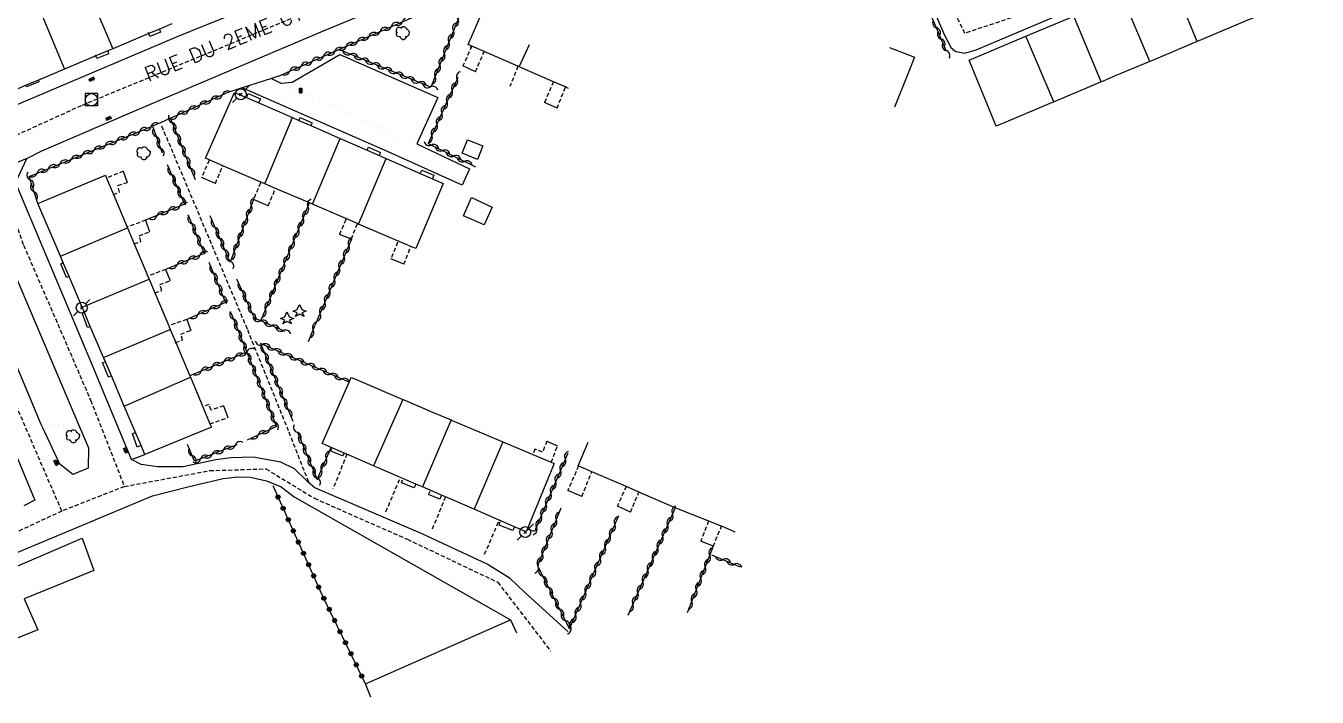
# Model space of a CAD drawing. Header units: millimetres. Extents: x 267000 to 268000, y 124999 to 126000.
# Drawn here: x 267313.6 to 267470.6, y 125190.7 to 125272.3 of the extents above; entities that cross this region are included whole.
import ezdxf
from ezdxf.enums import TextEntityAlignment as Align

# ---------------------------------------------------------------- set-up
doc = ezdxf.new("R2010")
doc.units = ezdxf.units.MM
doc.linetypes.add('DASHED', pattern=[0.75, 0.5, -0.25])
doc.layers.get('0').update_dxf_attribs({"linetype": 'CONTINUOUS'})
for name, color, linetype in [('W0001', 6, 'DASHED'), ('W0004', 5, 'CONTINUOUS'), ('W0006', 2, 'CONTINUOUS'), ('W0008', 7, 'CONTINUOUS'), ('W0014', 7, 'CONTINUOUS'), ('W0017', 7, 'CONTINUOUS'), ('W0070', 7, 'DASHED'), ('W0101', 7, 'CONTINUOUS'), ('W0104', 1, 'CONTINUOUS'), ('W0105', 7, 'CONTINUOUS'), ('W0112', 1, 'DASHED'), ('W0300', 7, 'CONTINUOUS'), ('W0303', 7, 'CONTINUOUS'), ('W0310', 3, 'CONTINUOUS'), ('W0323', 7, 'CONTINUOUS'), ('W0333', 7, 'CONTINUOUS'), ('W0401', 7, 'CONTINUOUS'), ('W0420', 7, 'CONTINUOUS'), ('W0473', 7, 'CONTINUOUS'), ('W0989', 7, 'CONTINUOUS'), ('W1102', 7, 'CONTINUOUS')]:
    doc.layers.add(name, color=color, linetype=linetype)
doc.styles.get("Standard").update_dxf_attribs({"font": 'romans.shx', "width": 0.85})

# ---------------------------------------------------------------- blocks, each defined once
blk = doc.blocks.new('T420')
for p, q in [((0.75, 0.75), (-0.75, 0.75)), ((-0.75, 0.75), (-0.75, -0.75)), ((0.75, 0.75), (0.75, -0.75)), ((0.75, -0.75), (-0.75, -0.75))]:
    blk.add_line(p, q)
blk.add_ellipse((0, 0), major_axis=(-0.53, 0.53), ratio=1, start_param=3.926991, end_param=10.210176)
blk = doc.blocks.new('T300')
for p, q in [((-0.8, 0.51), (-0.86, 0.34)), ((-0.86, 0.34), (-0.86, 0.17)), ((-0.86, 0.17), (-0.74, 0.06)), ((-0.69, 0.63), (-0.8, 0.51)), ((-0.8, -0.06), (-0.74, 0.06)), ((-0.74, 0.06), (-0.69, 0.11)), ((-0.57, 0.69), (-0.69, 0.63)), ((-0.46, 0.69), (-0.57, 0.69)), ((-0.29, 0.63), (-0.46, 0.69)), ((-0.29, 0.63), (-0.17, 0.74)), ((-0.23, 0.57), (-0.29, 0.63)), ((-0.17, 0.74), (-0.06, 0.8)), ((-0.06, 0.8), (0.06, 0.8)), ((0.06, 0.8), (0.23, 0.74)), ((0.23, 0.74), (0.34, 0.63)), ((0.34, 0.63), (0.4, 0.51)), ((0.46, 0.46), (0.34, 0.46)), ((0.4, 0.51), (0.4, 0.46)), ((0.57, 0.4), (0.46, 0.46)), ((0.57, 0.4), (0.69, 0.29)), ((0.69, 0.29), (0.74, 0.17)), ((0.74, 0.06), (0.69, -0.17)), ((0.74, 0.17), (0.74, 0.06)), ((-0.8, -0.17), (-0.8, -0.06)), ((-0.8, -0.23), (-0.8, -0.17)), ((-0.74, -0.34), (-0.8, -0.23)), ((-0.69, -0.4), (-0.74, -0.34)), ((-0.51, -0.46), (-0.69, -0.4)), ((-0.4, -0.46), (-0.51, -0.46)), ((-0.4, -0.46), (-0.34, -0.46)), ((-0.34, -0.46), (-0.34, -0.4)), ((-0.34, -0.51), (-0.34, -0.46)), ((-0.29, -0.63), (-0.34, -0.51)), ((-0.17, -0.74), (-0.29, -0.63)), ((-0.06, -0.8), (-0.17, -0.74)), ((0.06, -0.8), (-0.06, -0.8)), ((0.17, -0.74), (0.06, -0.8)), ((0.23, -0.69), (0.17, -0.74)), ((0.29, -0.46), (0.23, -0.46)), ((0.29, -0.63), (0.23, -0.69)), ((0.46, -0.4), (0.29, -0.46)), ((0.34, -0.51), (0.29, -0.63)), ((0.34, -0.51), (0.34, -0.46)), ((0.57, -0.34), (0.46, -0.4)), ((0.63, -0.29), (0.57, -0.34)), ((0.69, -0.17), (0.63, -0.29))]:
    blk.add_line(p, q)
blk = doc.blocks.new('T401')
for p, q in [((-0.3, 0.3), (0, 0.3)), ((-0.3, -0.25), (-0.3, 0.3)), ((-0.3, 0.15), (0, 0.15)), ((-0.3, 0), (0, 0)), ((0, 0.3), (0, -0.25)), ((-0.3, -0.15), (0, -0.15)), ((-0.3, -0.25), (-0.3, -0.3)), ((-0.3, -0.3), (0, -0.3)), ((0, -0.3), (0, -0.25))]:
    blk.add_line(p, q)
blk = doc.blocks.new('T473')
for p, q in [((-0.166667, 0.166667), (0.166667, -0.166667)), ((-0.166667, -0.166667), (0.166667, 0.166667)), ((0.500001, 0.500001), (1.000002, 1.000002)), ((-1.000002, -1.000002), (-0.500001, -0.500001))]:
    blk.add_line(p, q)
blk.add_ellipse((0, 0), major_axis=(0.471405, 0.471405), ratio=1, start_param=5.4977871438, end_param=11.780972451)
blk = doc.blocks.new('T303')
for p, q in [((-0.77, 0), (-0.28, 0.21)), ((-0.28, -0.21), (-0.77, 0)), ((-0.28, 0.21), (0, 0.83)), ((0, 0.83), (0.28, 0.21)), ((0.28, 0.21), (0.83, 0)), ((0.83, 0), (0.28, -0.21)), ((-0.49, -0.63), (-0.28, -0.21)), ((0, -0.35), (-0.49, -0.63)), ((0.56, -0.63), (0, -0.35)), ((0.28, -0.21), (0.56, -0.63))]:
    blk.add_line(p, q)
blk = doc.blocks.new('t323o')
at = {"color": 0, "linetype": 'Continuous'}
for radius in [0.25, 0.15]:
    blk.add_circle((0, 0), radius, dxfattribs=at)
blk = doc.blocks.new('t310o')
at = {"color": 0, "linetype": 'Continuous'}
for centre, start, end in [((-0.5, 0.38), 216.8699, 323.1304), ((0.5, -0.37), 36.8699, 143.1303)]:
    blk.add_arc(centre, 0.625, start, end, dxfattribs=at)

msp = doc.modelspace()

# ---------------------------------------------------------------- linework, layer by layer
at = {"layer": 'W0001'}
for points in [[(267449.43, 125316.95), (267455.39, 125301.97), (267459.28, 125292.8), (267461.89, 125285.53), (267451.59, 125280.58), (267437.66, 125274.67), (267427.78, 125271.35), (267423.3, 125280.43), (267418.9, 125290.75), (267414.14, 125302.33)], [(267377.74, 125286.9), (267361.68, 125279.8), (267341.67, 125271.4), (267320.3, 125262.55), (267309.14, 125257.48)], [(267309.14, 125257.48), (267309.99, 125255.05), (267310.12, 125254.67), (267313.28, 125245.62), (267321.44, 125226.76), (267325.54, 125216.27)], [(267317.93, 125213.28), (267305.98, 125240.98), (267301.75, 125251.19), (267301.57, 125251.61), (267300.51, 125254.18)], [(267325.54, 125216.27), (267335.92, 125218.2), (267342.76, 125218.42), (267348.65, 125214.84), (267359.96, 125209.85), (267370.95, 125204.64), (267377.38, 125196.28)], [(267325.54, 125216.27), (267317.93, 125213.28)], [(267317.93, 125213.28), (267311.51, 125210.3)]]:
    msp.add_lwpolyline(points, dxfattribs=at)
at = {"layer": 'W0004'}
msp.add_lwpolyline([(267313.67, 125256.14), (267310.12, 125254.67), (267301.75, 125251.19), (267296.56, 125249.04)], dxfattribs=at)
at = {"layer": 'W0006', "const_width": 0.003}
for points in [[(267361.13, 125257.92), (267344.65, 125265.3)], [(267329.94, 125260.49), (267330.07, 125260.1)], [(267320.1, 125223.52), (267315.43, 125223.82)]]:
    msp.add_lwpolyline(points, dxfattribs=at)
at = {"layer": 'W0008'}
for points in [[(267414.63, 125296.14), (267418.14, 125287.84), (267425.28, 125271.13), (267426.11, 125269.57), (267426.66, 125269.13), (267427.16, 125269.05), (267427.71, 125268.95), (267429.16, 125269.35), (267453.52, 125279.66), (267463.64, 125283.99), (267464.34, 125284.67), (267464.32, 125285.36), (267463.47, 125287.41), (267461.72, 125291.18), (267457.66, 125300.38), (267454.22, 125308.88), (267452.94, 125312.58), (267452.35, 125314.51), (267453.27, 125314.89), (267468.86, 125321.43), (267470.52, 125317.25), (267470.62, 125316.99)], [(267379.48, 125198.66), (267374.17, 125203.47), (267372.48, 125205.1), (267369.66, 125206.82), (267361.85, 125210.46), (267348.72, 125216.11), (267347.95, 125216.77), (267347.73, 125216.96), (267346.23, 125218.42), (267344.58, 125219.23), (267341.21, 125219.82), (267338.48, 125219.76), (267336.67, 125219.51), (267332.7, 125218.68), (267329.57, 125218.68), (267327.59, 125218.95), (267326.4, 125219.56)], [(267309.66, 125212.21), (267311.2, 125208.65), (267311.54, 125207.85), (267328.98, 125215.15), (267333.28, 125216.25), (267337.55, 125217.24), (267339.36, 125217.46), (267340.88, 125217.41), (267342.82, 125216.97), (267344.61, 125216.23), (267346.2, 125215.03), (267372.52, 125200.05)]]:
    msp.add_lwpolyline(points, dxfattribs=at)
msp.add_lwpolyline([(267319.26, 125217.72), (267317.7, 125219), (267315.61, 125223.4), (267315.43, 125223.82), (267309.06, 125238.95), (267305.61, 125247.35), (267304.45, 125250.17), (267307.99, 125251.55), (267309.99, 125247.1), (267311.95, 125242.72), (267320.1, 125223.52), (267321.18, 125220.98), (267321.14, 125218.48)], close=True, dxfattribs=at)
at = {"layer": 'W0014'}
for points in [[(267370.93, 125318), (267374.36, 125309.01), (267378.12, 125299.55), (267378.27, 125298.99), (267378.29, 125298.46), (267378.19, 125297.94), (267377.95, 125297.55), (267377.32, 125296.87), (267376.34, 125295.6), (267375.9, 125294.82), (267375.56, 125294.07), (267374.94, 125292.21), (267374.72, 125290.8), (267374.36, 125289.07), (267374.22, 125288.74), (267374.05, 125288.51), (267373.72, 125288.29), (267369.69, 125286.61), (267366.34, 125285.22), (267342.72, 125275.17), (267337.26, 125273.09), (267333.56, 125271.57), (267331.77, 125270.85), (267306.2, 125260.04)], [(267312.38, 125253.36), (267313.67, 125256.14), (267315.51, 125257.05), (267327.11, 125262.07), (267349.76, 125271.66), (267375.59, 125282.37), (267376.11, 125282.51), (267376.67, 125282.51), (267377.07, 125282.45), (267377.66, 125282.16), (267378.62, 125281.54), (267379.85, 125280.67), (267381.11, 125279.99), (267382.03, 125279.64), (267382.76, 125279.48), (267383.85, 125279.49), (267384.41, 125279.56), (267384.83, 125279.54), (267385.76, 125279.22), (267386.09, 125278.92), (267386.42, 125278.4), (267386.8, 125277.22), (267387.08, 125276.38)], [(267344.28, 125266.15), (267343.42, 125265.87), (267339.89, 125264.71), (267337.9, 125264.06)], [(267331.15, 125261.02), (267329.94, 125260.49), (267328.95, 125260.06)], [(267326.4, 125219.56), (267321.47, 125231.46), (267312.35, 125253.13)], [(267309.06, 125227.98), (267314.67, 125214.6), (267313.33, 125213.93)], [(267326.4, 125219.56), (267328.04, 125220.18)]]:
    msp.add_lwpolyline(points, dxfattribs=at)
at = {"layer": 'W0017'}
msp.add_lwpolyline([(267343.42, 125265.87), (267344.59, 125265.29), (267344.65, 125265.3), (267345.94, 125265.4), (267351.75, 125268.79), (267363.65, 125263.57), (267361.13, 125257.92), (267367.52, 125254.89), (267366.63, 125252.9), (267357.53, 125257), (267339.89, 125264.71)], dxfattribs=at)
at = {"layer": 'W0070'}
msp.add_lwpolyline([(267330.07, 125260.1), (267340.5, 125235.35), (267345.54, 125222.9), (267347.95, 125216.77)], dxfattribs=at)
at = {"layer": 'W0101'}
for points in [[(267465.62, 125283.73), (267468.86, 125275.76), (267465.02, 125274.07), (267462.07, 125272.9), (267457.84, 125271.12), (267456.25, 125270.45), (267456.03, 125270.36), (267454.49, 125269.71), (267450.58, 125268.06), (267450.27, 125267.93), (267446.07, 125266.17), (267444.58, 125265.54), (267444.34, 125265.44), (267442.66, 125264.73), (267438.72, 125263.07), (267438.58, 125263.02), (267433.82, 125261.01), (267432.08, 125260.28), (267431.58, 125260.07), (267428.28, 125268.11)], [(267428.28, 125268.11), (267435.2, 125271.01), (267441.02, 125273.44), (267446.91, 125275.91), (267452.74, 125278.34), (267458.81, 125280.88), (267465.62, 125283.73)], [(267367.35, 125269.99), (267370.53, 125277.31)], [(267331.31, 125272.49), (267329.83, 125271.86), (267328.53, 125271.32), (267324.13, 125269.47), (267323.53, 125269.22), (267322.08, 125268.6), (267318.27, 125267.01), (267315.09, 125265.67), (267313.59, 125265.04), (267312.58, 125264.61), (267305.78, 125261.75)], [(267373.56, 125267.29), (267373.4, 125267.35), (267369.3, 125269.14), (267367.79, 125269.8), (267367.35, 125269.99)], [(267418.59, 125269.64), (267421.66, 125268.47), (267420.87, 125266.52), (267419.2, 125262.38)], [(267379.58, 125264.66), (267379.2, 125264.83), (267377.72, 125265.47), (267373.56, 125267.29)], [(267315.02, 125250.66), (267323.23, 125254.11), (267323.38, 125253.74), (267324.21, 125251.77), (267325.88, 125247.8), (267325.92, 125247.71), (267326.74, 125245.77), (267328.39, 125241.85), (267328.54, 125241.49), (267329.24, 125239.83), (267330.93, 125235.81), (267331.12, 125235.37), (267331.8, 125233.76), (267333.49, 125229.73), (267333.57, 125229.54), (267335.07, 125225.97), (267335.95, 125223.88), (267336.12, 125223.47), (267328.04, 125220.18)], [(267328.04, 125220.18), (267327.57, 125221.26), (267326.9, 125222.85), (267325.53, 125226.04), (267323.97, 125229.71), (267323.23, 125231.44), (267323.02, 125231.94), (267321.4, 125235.73), (267320.65, 125237.49), (267320.41, 125238.05), (267318.81, 125241.79), (267318.1, 125243.45), (267317.76, 125244.26), (267315.02, 125250.66)], [(267386.78, 125216.18), (267382.39, 125218.07), (267380.72, 125218.8), (267381.95, 125221.65)], [(267392.54, 125213.69), (267388.13, 125215.59), (267386.78, 125216.18)], [(267398.56, 125211.27), (267398.17, 125211.43), (267392.54, 125213.69)], [(267399.85, 125210.72), (267399.85, 125210.72), (267398.56, 125211.27)]]:
    msp.add_lwpolyline(points, dxfattribs=at)
for points in [[(267360.98, 125245.19), (267360.4, 125245.44), (267354.04, 125248.17), (267353.89, 125248.23), (267348.43, 125250.57), (267348.07, 125250.73), (267343.93, 125252.5), (267342.63, 125253.06), (267337.51, 125255.26), (267335.4, 125256.16), (267338.95, 125264.18), (267340.38, 125263.56), (267345.98, 125261.11), (267346.76, 125260.77), (267348.23, 125260.13), (267351.78, 125258.57), (267355.06, 125257.14), (267357.37, 125256.13), (267361.51, 125254.32), (267364.33, 125253.09), (267360.98, 125245.19)], [(267374.4, 125210.76), (267372.98, 125211.38), (267371.13, 125212.18), (267368.09, 125213.5), (267364.61, 125215), (267364.12, 125215.21), (267361.8, 125216.22), (267360.98, 125216.57), (267359.13, 125217.37), (267355.85, 125218.79), (267352.61, 125220.2), (267352.27, 125220.34), (267349.61, 125221.49), (267352.89, 125228.97), (267353.13, 125229.52), (267353.64, 125229.3), (267359.4, 125226.86), (267359.46, 125226.84), (267363.31, 125225.2), (267365.3, 125224.36), (267365.42, 125224.31), (267371.57, 125221.71), (267371.57, 125221.7), (267375.21, 125220.16), (267377.46, 125219.21), (267377.83, 125219.05), (267374.4, 125210.76)]]:
    msp.add_lwpolyline(points, close=True, dxfattribs=at)
at = {"layer": 'W0104'}
for points in [[(267368.5, 125256.02), (267366.61, 125256.78), (267367.26, 125258.41), (267369.15, 125257.69), (267368.5, 125256.02)], [(267369.29, 125248.09), (267366.81, 125249.18), (267367.77, 125251.4), (267370.28, 125250.24), (267369.29, 125248.09)]]:
    msp.add_lwpolyline(points, close=True, dxfattribs=at)
for points in [[(267355.54, 125190.67), (267354.89, 125192.27), (267372.52, 125200.05)], [(267372.52, 125200.05), (267373.22, 125198.47)]]:
    msp.add_lwpolyline(points, dxfattribs=at)
at = {"layer": 'W0105'}
for points in [[(267329.8, 125271.95), (267329.83, 125271.86), (267329.94, 125271.49), (267328.63, 125270.98), (267328.53, 125271.32), (267328.49, 125271.44)], [(267323.51, 125269.31), (267323.53, 125269.22), (267323.61, 125268.85), (267322.2, 125268.31), (267322.08, 125268.6), (267322.03, 125268.7)], [(267368.26, 125266.69), (267366.72, 125267.4)], [(267315.09, 125265.7), (267315.09, 125265.67), (267315.12, 125265.44), (267313.65, 125264.86), (267313.59, 125265.04), (267313.58, 125265.09)], [(267340.38, 125263.56), (267340.58, 125264.05), (267342.12, 125263.37), (267341.91, 125262.95)], [(267378.17, 125262.24), (267376.66, 125262.96)], [(267346.76, 125260.77), (267346.93, 125261.13), (267348.4, 125260.48), (267348.23, 125260.13), (267348.22, 125260.12)], [(267355.06, 125257.14), (267355.23, 125257.53), (267356.7, 125256.88), (267356.53, 125256.53)], [(267361.51, 125254.32), (267361.74, 125254.74), (267363.18, 125254.1), (267363.01, 125253.7)], [(267325.4, 125254.6), (267325.88, 125253.24)], [(267336.61, 125253.11), (267334.92, 125253.82)], [(267343.04, 125250.39), (267341.25, 125251.16)], [(267328.13, 125248.64), (267328.6, 125247.22)], [(267353.16, 125246.35), (267351.7, 125246.89)], [(267359.53, 125243.29), (267357.95, 125243.93)], [(267318.81, 125241.79), (267318.52, 125241.69), (267317.8, 125243.34), (267318.1, 125243.45), (267318.16, 125243.47)], [(267330.56, 125242.65), (267331.13, 125241.3)], [(267321.4, 125235.73), (267321.04, 125235.6), (267320.39, 125237.37), (267320.65, 125237.49), (267320.75, 125237.54)], [(267333.12, 125236.57), (267333.63, 125235.24)], [(267323.97, 125229.71), (267323.61, 125229.58), (267322.89, 125231.35), (267323.23, 125231.44), (267323.25, 125231.45)], [(267337.61, 125226.06), (267338.11, 125224.65)], [(267327.57, 125221.26), (267327.11, 125221.07), (267326.53, 125222.71), (267326.9, 125222.85), (267326.96, 125222.88)], [(267376.94, 125221.78), (267378.24, 125221.23)], [(267352.27, 125220.34), (267352.08, 125219.98), (267350.66, 125220.56), (267350.78, 125220.89)], [(267360.98, 125216.57), (267360.78, 125216.11), (267359.23, 125216.72), (267359.39, 125217.09)], [(267364.12, 125215.21), (267363.9, 125214.75), (267362.54, 125215.3), (267362.73, 125215.69)], [(267381.19, 125215.06), (267379.47, 125215.8)], [(267387.1, 125213.16), (267385.51, 125213.9)], [(267372.98, 125211.38), (267372.78, 125210.92), (267371.13, 125211.56), (267371.26, 125212.02)], [(267397.17, 125209.02), (267395.65, 125209.63)]]:
    msp.add_lwpolyline(points, dxfattribs=at)
at = {"layer": 'W0112'}
for points in [[(267367.65, 125269.58), (267367.79, 125269.8), (267366.72, 125267.4)], [(267368.26, 125266.69), (267369.3, 125269.14)], [(267373.4, 125267.35), (267372.44, 125264.87)], [(267377.65, 125265.31), (267377.72, 125265.47), (267376.66, 125262.96)], [(267378.17, 125262.24), (267379.2, 125264.83)], [(267335.86, 125255.9), (267334.92, 125253.82)], [(267336.61, 125253.11), (267337.51, 125255.26)], [(267325.4, 125254.6), (267323.38, 125253.74)], [(267324.18, 125251.76), (267324.21, 125251.77), (267324.97, 125252.04), (267324.75, 125252.84), (267325.88, 125253.24)], [(267342.09, 125253.17), (267341.25, 125251.16)], [(267343.04, 125250.39), (267343.93, 125252.5)], [(267328.13, 125248.64), (267325.88, 125247.8)], [(267352.47, 125248.71), (267351.7, 125246.89)], [(267326.74, 125245.77), (267327.56, 125246.05), (267327.34, 125246.75), (267328.6, 125247.22)], [(267353.16, 125246.35), (267353.89, 125248.23)], [(267358.78, 125245.95), (267357.95, 125243.93)], [(267359.53, 125243.29), (267360.4, 125245.44)], [(267330.56, 125242.65), (267328.39, 125241.85)], [(267329.2, 125239.82), (267329.24, 125239.83), (267330.09, 125240.1), (267329.84, 125240.82), (267331.13, 125241.3)], [(267333.12, 125236.57), (267330.93, 125235.81)], [(267331.73, 125233.73), (267331.8, 125233.76), (267332.62, 125234.08), (267332.4, 125234.8), (267333.63, 125235.24)], [(267337.61, 125226.06), (267336.09, 125225.56), (267335.83, 125226.25), (267335.07, 125225.97)], [(267335.93, 125223.87), (267335.95, 125223.88), (267338.11, 125224.65)], [(267376.94, 125221.78), (267376.39, 125220.44), (267375.48, 125220.82), (267375.21, 125220.16)], [(267352.61, 125220.2), (267350.91, 125215.97)], [(267377.46, 125219.21), (267377.46, 125219.21), (267378.24, 125221.23)], [(267380.79, 125218.77), (267379.47, 125215.8)], [(267357.36, 125213.21), (267359.13, 125217.37)], [(267381.19, 125215.06), (267382.39, 125218.07)], [(267386.57, 125216.27), (267385.51, 125213.9)], [(267387.1, 125213.16), (267388.13, 125215.59)], [(267364.61, 125215), (267362.89, 125210.91)], [(267369.36, 125208.05), (267371.13, 125212.18)], [(267396.6, 125212.06), (267395.65, 125209.63)], [(267397.17, 125209.02), (267398.17, 125211.43)]]:
    msp.add_lwpolyline(points, dxfattribs=at)
at = {"layer": 'W0310'}
for points in [[(267425.53, 125269.16), (267419.27, 125284.01), (267414.19, 125296.05), (267404.32, 125291.99), (267402.23, 125291.14)], [(267344.28, 125266.15), (267351.64, 125269.39), (267365.69, 125275.56)], [(267367.38, 125276.29), (267362.82, 125264.79), (267351.64, 125269.39)], [(267366.1, 125265.99), (267362.49, 125257.97), (267368.27, 125255.11)], [(267334.21, 125253.54), (267331.15, 125261.02), (267337.9, 125264.06)], [(267315.02, 125250.66), (267313.96, 125253.97), (267328.95, 125260.06), (267330.14, 125256.82)], [(267330.74, 125255.4), (267332.86, 125250.6), (267328.13, 125248.64)], [(267341.25, 125251.16), (267338.43, 125243.52), (267335.97, 125249.16)], [(267342.13, 125236.4), (267348.07, 125250.73)], [(267333.27, 125249.34), (267335.26, 125244.61), (267330.56, 125242.65)], [(267353.16, 125246.35), (267348.76, 125235.91)], [(267335.83, 125243.52), (267337.85, 125238.65), (267333.12, 125236.57)], [(267345.08, 125235.13), (267342.13, 125236.4), (267341.36, 125236.73), (267339.24, 125241.47)], [(267338.49, 125237.43), (267340.43, 125232.6), (267344.04, 125223.57), (267340.47, 125221.92)], [(267347.94, 125233.91), (267348.76, 125235.91)], [(267352.89, 125228.97), (267342.12, 125233.65), (267346.04, 125224.22)], [(267340.43, 125232.6), (267333.49, 125229.73)], [(267346.58, 125222.87), (267349.01, 125217.11), (267350.69, 125221.02)], [(267339.21, 125221.35), (267334.08, 125219.33), (267333.23, 125221.38)], [(267379.47, 125220.32), (267375.43, 125210.8), (267374.55, 125211.07)], [(267378.63, 125213.63), (267375.79, 125206.62), (267379.7, 125198.96), (267385.68, 125212.76)], [(267392.54, 125213.69), (267386.77, 125200.6)], [(267397.17, 125209.02), (267394.01, 125200.9)], [(267396.97, 125207.98), (267400.46, 125206.51)]]:
    msp.add_lwpolyline(points, dxfattribs=at)
at = {"layer": 'W0323'}
msp.add_lwpolyline([(267354.89, 125192.27), (267349.77, 125202.74), (267343.63, 125216.34)], dxfattribs=at)
at = {"layer": 'W0333'}
msp.add_lwpolyline([(267303.34, 125194.14), (267300.28, 125201.38), (267320.41, 125210), (267321.84, 125206.05), (267313.36, 125202.61), (267315.02, 125198.83)], close=True, dxfattribs=at)
at = {"layer": 'W1102'}
for points in [[(267456.03, 125270.36), (267452.74, 125278.34)], [(267320.73, 125277.5), (267324.13, 125269.47)], [(267314.9, 125275.04), (267318.27, 125267.01)], [(267450.27, 125267.93), (267446.91, 125275.91)], [(267444.34, 125265.44), (267441.02, 125273.44)], [(267438.58, 125263.02), (267435.2, 125271.01)], [(267373.56, 125267.29), (267374.82, 125270)], [(267342.63, 125253.06), (267345.98, 125261.11)], [(267348.43, 125250.57), (267351.78, 125258.57)], [(267354.04, 125248.17), (267357.37, 125256.13)], [(267317.76, 125244.26), (267325.92, 125247.71)], [(267320.41, 125238.05), (267328.54, 125241.49)], [(267323.02, 125231.94), (267331.12, 125235.37)], [(267325.53, 125226.04), (267333.57, 125229.54)], [(267359.4, 125226.86), (267355.85, 125218.79)], [(267365.3, 125224.36), (267361.8, 125216.22)], [(267371.57, 125221.71), (267368.09, 125213.5)]]:
    msp.add_lwpolyline(points, dxfattribs=at)

# ---------------------------------------------------------------- block references
at = {"layer": 'W0300', "rotation": 359.9999899820874}
for p in [(267359.46, 125271.38), (267327.92, 125256.76), (267319.33, 125222.36)]:
    msp.add_blockref('T300', p, dxfattribs=at)
at = {"layer": 'W0303', "rotation": 359.9999899820874}
for p in [(267345.32, 125236.68), (267346.84, 125237.57)]:
    msp.add_blockref('T303', p, dxfattribs=at)
at = {"layer": 'W0310'}
for p, rotation in [((267366.11, 125273.08), 248.3492054617263), ((267356.64, 125271.58), 23.70889903733788), ((267358.01, 125272.19), 23.70889903733788), ((267359.39, 125272.79), 23.70889903733788), ((267365.55, 125271.69), 248.3492054617263), ((267424.33, 125272.02), 112.8705443438462), ((267352.52, 125269.77), 23.70889903733788), ((267353.89, 125270.38), 23.70889903733788), ((267355.27, 125270.98), 23.70889903733788), ((267365, 125270.29), 248.3492054617263), ((267424.91, 125270.64), 112.8705443438462), ((267349.77, 125268.57), 23.70487426246024), ((267351.15, 125269.17), 23.70487426246024), ((267353.03, 125268.82), 157.6686027216884), ((267354.42, 125268.25), 157.6686027216884), ((267364.45, 125268.9), 248.3492054617263), ((267425.49, 125269.26), 112.8705443438462), ((267345.65, 125266.76), 23.70487426246024), ((267347.03, 125267.36), 23.70487426246024), ((267348.4, 125267.96), 23.70487426246024), ((267355.8, 125267.68), 157.6686027216884), ((267357.19, 125267.11), 157.6686027216884), ((267363.89, 125267.5), 248.3492054617263), ((267358.58, 125266.54), 157.6686027216884), ((267359.97, 125265.97), 157.6686027216884), ((267361.35, 125265.4), 157.6686027216884), ((267363.34, 125266.11), 248.3492054617263), ((267366, 125265.76), 245.7360336266842), ((267337.46, 125263.86), 24.24996692833097), ((267362.74, 125264.83), 157.6686027216884), ((267364.77, 125263.03), 245.7360336266842), ((267365.39, 125264.4), 245.7360336266842), ((267333.36, 125262.01), 24.24996692833097), ((267334.72, 125262.63), 24.24996692833097), ((267336.09, 125263.24), 24.24996692833097), ((267364.15, 125261.66), 245.7360336266842), ((267331.37, 125260.48), 112.2794558554631), ((267331.99, 125261.4), 24.24996692833097), ((267363.54, 125260.29), 245.7360336266842), ((267326.03, 125258.88), 22.12831800488537), ((267327.42, 125259.44), 22.12831800488537), ((267328.81, 125260.01), 22.12831800488537), ((267329.41, 125258.79), 290.2453441566925), ((267331.94, 125259.09), 112.2794558554631), ((267362.92, 125258.93), 245.7360336266842), ((267321.86, 125257.18), 22.12831800488537), ((267323.25, 125257.75), 22.12831800488537), ((267324.64, 125258.31), 22.12831800488537), ((267329.93, 125257.38), 290.2453441566925), ((267332.51, 125257.71), 112.2794558554631), ((267362.89, 125257.77), 333.7090512028527), ((267364.24, 125257.11), 333.7090512028527), ((267319.09, 125256.05), 22.12831800488537), ((267320.47, 125256.62), 22.12831800488537), ((267333.08, 125256.32), 112.2794558554631), ((267365.58, 125256.44), 333.7090512028527), ((267366.93, 125255.78), 333.7090512028527), ((267314.92, 125254.36), 22.12831800488537), ((267316.31, 125254.92), 22.12831800488537), ((267317.7, 125255.49), 22.12831800488537), ((267331.29, 125254.15), 293.8494228488184), ((267333.64, 125254.93), 112.2794558554631), ((267314.11, 125253.52), 107.8239423432702), ((267314.56, 125252.09), 107.8239423432702), ((267331.9, 125252.77), 293.8494228488184), ((267332.51, 125251.4), 293.8494228488184), ((267330.9, 125249.79), 202.4829998955468), ((267332.29, 125250.36), 202.4829998955468), ((267340.46, 125249.01), 249.7480197898502), ((267340.98, 125250.42), 249.7480197898502), ((267347.3, 125248.87), 67.46054354849875), ((267347.88, 125250.26), 67.46054354849875), ((267329.52, 125249.21), 202.4829998955468), ((267333.74, 125248.22), 292.8233664192647), ((267336.57, 125247.78), 113.6021785973037), ((267339.94, 125247.6), 249.7480197898502), ((267346.73, 125247.48), 67.46054354849875), ((267334.33, 125246.83), 292.8233664192647), ((267337.17, 125246.41), 113.6021785973037), ((267339.42, 125246.19), 249.7480197898502), ((267346.15, 125246.1), 67.46054354849875), ((267334.91, 125245.45), 292.8233664192647), ((267337.77, 125245.04), 113.6021785973037), ((267338.9, 125244.79), 249.7480197898502), ((267345.58, 125244.71), 67.46054354849875), ((267352.25, 125244.2), 247.1420604668766), ((267352.83, 125245.58), 247.1420604668766), ((267331.95, 125243.23), 202.635450687837), ((267333.33, 125243.81), 202.635450687837), ((267334.72, 125244.38), 202.635450687837), ((267338.37, 125243.66), 113.6021785973037), ((267345, 125243.33), 67.46054354849875), ((267351.67, 125242.82), 247.1420604668766), ((267336.39, 125242.19), 292.5771856003944), ((267344.43, 125241.94), 67.46054354849875), ((267351.09, 125241.43), 247.1420604668766), ((267336.96, 125240.8), 292.5771856003944), ((267339.85, 125240.1), 114.1542291940382), ((267343.85, 125240.56), 67.46054354849875), ((267350.5, 125240.05), 247.1420604668766), ((267337.24, 125238.38), 203.8253130861185), ((267337.54, 125239.42), 292.5771856003944), ((267340.46, 125238.73), 114.1542291940382), ((267343.28, 125239.17), 67.46054354849875), ((267349.92, 125238.67), 247.1420604668766), ((267334.49, 125237.17), 203.8253130861185), ((267335.87, 125237.78), 203.8253130861185), ((267338.81, 125236.62), 291.8300491904644), ((267341.08, 125237.36), 114.1542291940382), ((267342.7, 125237.79), 67.46054354849875), ((267349.34, 125237.29), 247.1420604668766), ((267339.37, 125235.23), 291.8300491904644), ((267342.1, 125236.41), 156.6573147766692), ((267343.48, 125235.82), 156.6329067402879), ((267344.86, 125235.22), 156.6329067402879), ((267348.51, 125235.3), 67.71400843823389), ((267339.93, 125233.84), 291.8300491904644), ((267339.03, 125232.02), 202.4718945827974), ((267340.42, 125232.6), 202.4718945827974), ((267340.49, 125232.45), 291.8342211765443), ((267342.39, 125233.54), 156.5014343241272), ((267342.59, 125232.53), 292.5590006425344), ((267343.77, 125232.94), 156.5014343241272), ((267345.14, 125232.34), 156.5014343241272), ((267336.26, 125230.88), 202.4718945827974), ((267337.65, 125231.45), 202.4718945827974), ((267341.05, 125231.05), 291.8342211765443), ((267343.16, 125231.15), 292.5590006425344), ((267346.52, 125231.74), 156.5014343241272), ((267347.89, 125231.14), 156.5014343241272), ((267349.27, 125230.55), 156.5014343241272), ((267334.88, 125230.3), 202.4718945827974), ((267341.6, 125229.66), 291.8342211765443), ((267343.74, 125229.76), 292.5590006425344), ((267350.64, 125229.95), 156.5014343241272), ((267352.02, 125229.35), 156.5014343241272), ((267342.16, 125228.27), 291.8342211765443), ((267342.72, 125226.88), 291.8342211765443), ((267344.32, 125228.38), 292.5590006425344), ((267344.89, 125226.99), 292.5590006425344), ((267343.28, 125225.48), 291.8342211765443), ((267345.47, 125225.61), 292.5590006425344), ((267343.83, 125224.09), 291.8342211765443), ((267341.83, 125222.55), 204.7558326378217), ((267343.19, 125223.18), 204.7558326378217), ((267346.58, 125222.86), 292.9181382121261), ((267339, 125221.27), 201.4885319826105), ((267347.17, 125221.48), 292.9181382121261), ((267333.81, 125220), 112.582166444259), ((267334.81, 125219.62), 201.4885319826105), ((267336.2, 125220.17), 201.4885319826105), ((267337.6, 125220.72), 201.4885319826105), ((267347.75, 125220.09), 292.9181382121261), ((267350.1, 125219.64), 66.83674452955421), ((267379.16, 125219.61), 247.0457334858011), ((267348.33, 125218.71), 292.9181382121261), ((267349.51, 125218.27), 66.83674452955421), ((267378.58, 125218.23), 247.0457334858011), ((267348.92, 125217.33), 292.9181382121261), ((267377.99, 125216.85), 247.0457334858011), ((267377.41, 125215.47), 247.0457334858011), ((267376.82, 125214.09), 247.0457334858011), ((267392.21, 125212.96), 246.2367640524616), ((267375.65, 125211.33), 247.0457334858011), ((267376.24, 125212.71), 247.0457334858011), ((267378.07, 125212.24), 247.941389482861), ((267385.2, 125211.66), 66.57177332611437), ((267391.61, 125211.58), 246.2367640524616), ((267377.51, 125210.85), 247.941389482861), ((267384.61, 125210.28), 66.57177332611437), ((267391.01, 125210.21), 246.2367640524616), ((267376.38, 125208.07), 247.941389482861), ((267376.94, 125209.46), 247.941389482861), ((267384.01, 125208.9), 66.57177332611437), ((267390.4, 125208.84), 246.2367640524616), ((267375.82, 125206.68), 247.941389482861), ((267383.41, 125207.53), 66.57177332611437), ((267389.8, 125207.46), 246.2367640524616), ((267396.19, 125206.49), 248.708157997128), ((267396.73, 125207.89), 248.708157997128), ((267398.35, 125207.39), 337.1509391949981), ((267376.44, 125205.35), 297.0747177159366), ((267382.82, 125206.15), 66.57177332611437), ((267389.19, 125206.09), 246.2367640524616), ((267395.64, 125205.09), 248.708157997128), ((267399.73, 125206.81), 337.1509391949981), ((267377.12, 125204.01), 297.0747177159366), ((267381.62, 125203.4), 66.57177332611437), ((267382.22, 125204.77), 66.57177332611437), ((267387.98, 125203.35), 246.2367640524616), ((267388.59, 125204.72), 246.2367640524616), ((267395.1, 125203.69), 248.708157997128), ((267377.81, 125202.67), 297.0747177159366), ((267381.03, 125202.02), 66.57177332611437), ((267387.38, 125201.97), 246.2367640524616), ((267394.55, 125202.3), 248.708157997128), ((267378.49, 125201.34), 297.0747177159366), ((267380.43, 125200.65), 66.57177332611437), ((267379.17, 125200), 297.0747177159366), ((267379.83, 125199.27), 66.57177332611437)]:
    msp.add_blockref('t310o', p, dxfattribs=dict(at, rotation=rotation))
at = {"layer": 'W0323'}
for p, rotation in [((267344.24, 125214.98), 114.31470231136), ((267344.86, 125213.61), 114.31470231136), ((267345.48, 125212.24), 114.31470231136), ((267346.1, 125210.88), 114.31470231136), ((267346.71, 125209.51), 114.31470231136), ((267347.33, 125208.14), 114.31470231136), ((267347.95, 125206.77), 114.31470231136), ((267348.57, 125205.41), 114.31470231136), ((267349.18, 125204.04), 114.31470231136), ((267349.8, 125202.67), 116.0437749256079), ((267350.46, 125201.33), 116.0437749256079), ((267351.12, 125199.98), 116.0437749256079), ((267351.78, 125198.63), 116.0437749256079), ((267352.44, 125197.28), 116.0437749256079), ((267353.1, 125195.94), 116.0437749256079), ((267353.76, 125194.59), 116.0437749256079), ((267354.41, 125193.24), 116.0437749256079)]:
    msp.add_blockref('t323o', p, dxfattribs=dict(at, rotation=rotation))
at = {"layer": 'W0401'}
for p, rotation in [((267321.52, 125265.91), 112.9157211142543), ((267323.67, 125260.88), 293.4306131036029), ((267325.83, 125220.74), 22.50934284472791), ((267317.38, 125219.23), 25.43555980970146)]:
    msp.add_blockref('T401', p, dxfattribs=dict(at, rotation=rotation))
msp.add_blockref('T401', (267347.13, 125264.4), dxfattribs=at)
at = {"layer": 'W0420', "rotation": 359.9999899820874}
msp.add_blockref('T420', (267321.53, 125263.27), dxfattribs=at)
at = {"layer": 'W0473', "rotation": 359.9999899820874}
for p in [(267339.7, 125263.93), (267320.36, 125238), (267374.3, 125210.73)]:
    msp.add_blockref('T473', p, dxfattribs=at)

# ---------------------------------------------------------------- texts
at = {"layer": 'W0989'}
msp.add_text('RUE DU 2EME CYCLISTES', height=1.75, rotation=21.9851, dxfattribs=at).set_placement((267341.84, 125271.83), align=Align.MIDDLE_CENTER)

doc.saveas('drawing.dxf')
